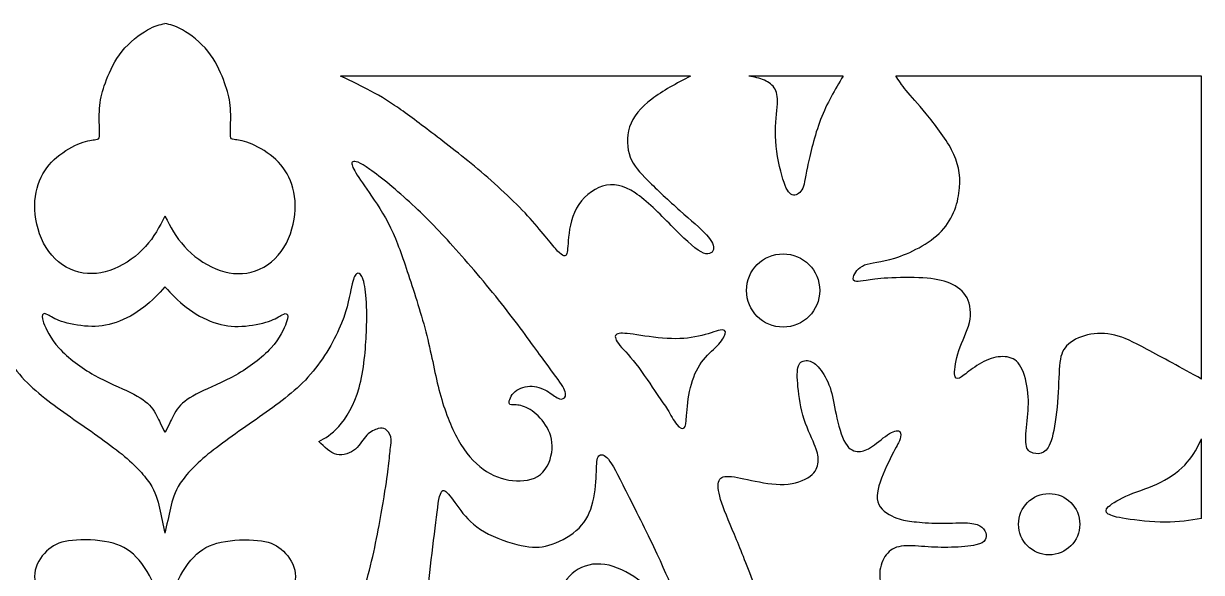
# Model space of a CAD drawing. Header units: millimetres. Extents: x 142 to 455, y 14 to 407.
# Drawn here: x 287.1 to 386.7, y 284.3 to 330.6 of the extents above; entities that cross this region are included whole.
import ezdxf

# ---------------------------------------------------------------- set-up
doc = ezdxf.new("R2010")
doc.units = ezdxf.units.MM
doc.layers.add('Default', color=7, linetype='Continuous')
doc.layers.add('DV1_Layer_1', color=7, linetype='Continuous')

# ---------------------------------------------------------------- blocks, each defined once
blk = doc.blocks.new('SE')
at = {"layer": 'DV1_Layer_1', "color": 7, "linetype": 'Continuous'}
for centre, radius in [((351.329, 308.074), 3.096), ((373.824, 288.326), 2.589)]:
    blk.add_circle(centre, radius, dxfattribs=at)
for points, knots in [([(299.062, 314.342), (298.598, 313.457), (298.133, 312.572), (297.423, 311.786), (296.713, 311.001), (295.756, 310.316), (294.763, 309.909), (293.771, 309.502), (292.743, 309.373), (291.772, 309.616), (290.801, 309.858), (289.887, 310.473), (289.237, 311.365), (288.587, 312.258), (288.202, 313.429), (288.087, 314.499), (287.973, 315.57), (288.13, 316.542), (288.787, 318.155), (289.287, 318.798), (290.558, 319.869), (291.329, 320.297), (292.529, 320.754), (292.957, 320.783), (293.2, 320.819), (293.442, 320.854), (293.557, 320.94), (293.528, 321.54), (293.5, 322.568), (293.485, 323.296), (293.571, 323.946), (293.657, 324.595), (293.842, 325.167), (294.128, 325.895), (294.413, 326.623), (294.799, 327.509), (295.427, 328.28), (296.056, 329.051), (296.927, 329.708), (297.573, 330.079), (298.219, 330.45), (298.641, 330.536), (299.062, 330.621)], [0, 0, 0, 0, 0.058824, 0.058824, 0.058824, 0.117647, 0.117647, 0.117647, 0.176471, 0.176471, 0.176471, 0.235294, 0.235294, 0.235294, 0.294118, 0.294118, 0.294118, 0.352941, 0.352941, 0.411765, 0.411765, 0.470588, 0.470588, 0.529412, 0.529412, 0.529412, 0.588235, 0.647059, 0.647059, 0.705882, 0.705882, 0.705882, 0.764706, 0.764706, 0.764706, 0.823529, 0.823529, 0.823529, 0.882353, 0.882353, 0.882353, 1, 1, 1, 1]), ([(299.062, 314.342), (299.526, 313.457), (299.99, 312.572), (300.701, 311.786), (301.411, 311.001), (302.368, 310.316), (303.36, 309.909), (304.353, 309.502), (305.381, 309.373), (306.352, 309.616), (307.323, 309.858), (308.237, 310.473), (308.887, 311.365), (309.536, 312.258), (309.922, 313.429), (310.036, 314.499), (310.151, 315.57), (309.993, 316.542), (309.337, 318.155), (308.837, 318.798), (307.566, 319.869), (306.795, 320.297), (305.595, 320.754), (305.167, 320.783), (304.924, 320.819), (304.681, 320.854), (304.567, 320.94), (304.596, 321.54), (304.624, 322.568), (304.638, 323.296), (304.553, 323.946), (304.467, 324.595), (304.281, 325.167), (303.996, 325.895), (303.71, 326.623), (303.325, 327.509), (302.696, 328.28), (302.068, 329.051), (301.197, 329.708), (300.551, 330.079), (299.905, 330.45), (299.483, 330.536), (299.062, 330.621)], [0, 0, 0, 0, 0.058824, 0.058824, 0.058824, 0.117647, 0.117647, 0.117647, 0.176471, 0.176471, 0.176471, 0.235294, 0.235294, 0.235294, 0.294118, 0.294118, 0.294118, 0.352941, 0.352941, 0.411765, 0.411765, 0.470588, 0.470588, 0.529412, 0.529412, 0.529412, 0.588235, 0.647059, 0.647059, 0.705882, 0.705882, 0.705882, 0.764706, 0.764706, 0.764706, 0.823529, 0.823529, 0.823529, 0.882353, 0.882353, 0.882353, 1, 1, 1, 1]), ([(343.508, 326.19), (342.323, 325.568), (341.138, 324.946), (340.217, 324.243), (339.296, 323.539), (338.639, 322.753), (338.346, 321.89), (338.053, 321.026), (338.125, 320.083), (338.403, 319.348), (338.682, 318.612), (339.167, 318.084), (339.917, 317.341), (340.667, 316.599), (341.681, 315.642), (342.602, 314.821), (343.523, 314), (344.351, 313.314), (344.851, 312.772), (345.351, 312.229), (345.522, 311.829), (345.436, 311.522), (345.351, 311.215), (345.008, 311.001), (343.766, 311.672), (342.866, 312.558), (341.874, 313.557), (340.881, 314.557), (339.796, 315.671), (338.81, 316.32), (337.825, 316.97), (336.94, 317.156), (336.069, 316.892), (335.198, 316.627), (334.341, 315.913), (333.848, 315.014), (333.355, 314.114), (333.227, 313.029), (333.163, 312.301), (333.098, 311.572), (333.098, 311.201), (332.856, 310.915), (332.613, 311.001), (332.077, 311.608), (331.542, 312.215), (330.714, 313.343), (329.507, 314.621), (328.3, 315.899), (326.715, 317.327), (325.23, 318.562), (323.745, 319.797), (322.36, 320.84), (321.189, 321.725), (320.018, 322.611), (319.061, 323.339), (318.133, 323.939), (317.205, 324.538), (316.305, 325.01), (315.605, 325.364), (314.906, 325.717), (314.406, 325.954), (313.906, 326.19)], [0, 0, 0, 0, 0.045455, 0.045455, 0.045455, 0.090909, 0.090909, 0.090909, 0.136364, 0.136364, 0.136364, 0.181818, 0.181818, 0.181818, 0.227273, 0.227273, 0.227273, 0.272727, 0.272727, 0.272727, 0.318182, 0.318182, 0.318182, 0.363636, 0.363636, 0.409091, 0.409091, 0.409091, 0.454545, 0.454545, 0.454545, 0.5, 0.5, 0.5, 0.545455, 0.545455, 0.545455, 0.590909, 0.590909, 0.590909, 0.636364, 0.636364, 0.681818, 0.681818, 0.681818, 0.727273, 0.727273, 0.727273, 0.772727, 0.772727, 0.772727, 0.818182, 0.818182, 0.818182, 0.863636, 0.863636, 0.863636, 0.909091, 0.909091, 0.909091, 1, 1, 1, 1]), ([(356.403, 326.19), (355.718, 325.04), (355.032, 323.889), (354.504, 322.522), (353.976, 321.154), (353.604, 319.569), (353.39, 318.512), (353.176, 317.456), (353.119, 316.927), (352.919, 316.577), (352.719, 316.227), (352.376, 316.056), (352.091, 316.163), (351.805, 316.27), (351.577, 316.656), (351.32, 317.477), (351.063, 318.298), (350.777, 319.555), (350.706, 320.69), (350.634, 321.825), (350.777, 322.839), (350.827, 323.567), (350.877, 324.296), (350.834, 324.738), (350.649, 325.081), (350.463, 325.424), (350.134, 325.667), (349.742, 325.835), (349.349, 326.003), (348.892, 326.097), (348.435, 326.19)], [0, 0, 0, 0, 0.090909, 0.090909, 0.090909, 0.181818, 0.181818, 0.181818, 0.272727, 0.272727, 0.272727, 0.363636, 0.363636, 0.363636, 0.454545, 0.454545, 0.454545, 0.545455, 0.545455, 0.545455, 0.636364, 0.636364, 0.636364, 0.727273, 0.727273, 0.727273, 0.818182, 0.818182, 0.818182, 1, 1, 1, 1]), ([(386.703, 300.591), (385.014, 301.519), (383.325, 302.447), (382.109, 303.097), (380.894, 303.747), (380.151, 304.118), (379.38, 304.304), (378.609, 304.489), (377.809, 304.489), (377.081, 304.318), (376.353, 304.147), (375.696, 303.804), (375.303, 303.397), (374.91, 302.99), (374.782, 302.519), (374.71, 301.712), (374.639, 300.905), (374.625, 299.762), (374.532, 298.627), (374.439, 297.492), (374.268, 296.364), (374.068, 295.636), (373.868, 294.908), (373.639, 294.579), (373.361, 294.415), (373.082, 294.251), (372.754, 294.251), (372.183, 294.422), (371.94, 294.593), (371.869, 295.064), (371.797, 295.536), (371.897, 296.307), (372.054, 297.835), (372.111, 298.592), (372.033, 299.399), (371.954, 300.205), (371.74, 301.062), (371.44, 301.605), (371.14, 302.147), (370.755, 302.376), (370.283, 302.454), (369.812, 302.533), (369.255, 302.461), (368.706, 302.247), (368.156, 302.033), (367.613, 301.676), (366.771, 301.048), (366.471, 300.776), (366.014, 300.562), (365.857, 300.619), (365.835, 301.033), (365.814, 301.448), (365.928, 302.219), (366.471, 303.789), (366.899, 304.589), (367.078, 305.36), (367.256, 306.131), (367.185, 306.874), (366.885, 307.445), (366.585, 308.016), (366.057, 308.416), (365.436, 308.68), (364.814, 308.945), (364.1, 309.073), (363.158, 309.13), (362.215, 309.187), (361.044, 309.173), (360.18, 309.123), (359.316, 309.073), (358.76, 308.987), (357.96, 308.859), (357.717, 308.816), (357.524, 308.838), (357.332, 308.859), (357.189, 308.945), (357.274, 309.23), (357.36, 309.516), (357.674, 310.001), (358.224, 310.23), (358.774, 310.458), (359.559, 310.43), (360.787, 310.815), (362.015, 311.201), (363.686, 312.001), (364.721, 313.093), (365.757, 314.185), (366.157, 315.571), (366.249, 316.749), (366.342, 317.927), (366.128, 318.898), (365.578, 319.947), (365.029, 320.997), (364.143, 322.125), (362.701, 323.867), (362.144, 324.481), (361.744, 324.971), (361.344, 325.46), (361.101, 325.825), (360.859, 326.19)], [0, 0, 0, 0, 0.027778, 0.027778, 0.027778, 0.055556, 0.055556, 0.055556, 0.083333, 0.083333, 0.083333, 0.111111, 0.111111, 0.111111, 0.138889, 0.138889, 0.138889, 0.166667, 0.166667, 0.166667, 0.194444, 0.194444, 0.194444, 0.222222, 0.222222, 0.222222, 0.25, 0.25, 0.277778, 0.277778, 0.277778, 0.305556, 0.305556, 0.333333, 0.333333, 0.333333, 0.361111, 0.361111, 0.361111, 0.388889, 0.388889, 0.388889, 0.416667, 0.416667, 0.416667, 0.444444, 0.444444, 0.472222, 0.472222, 0.5, 0.5, 0.5, 0.527778, 0.527778, 0.555556, 0.555556, 0.555556, 0.583333, 0.583333, 0.583333, 0.611111, 0.611111, 0.611111, 0.638889, 0.638889, 0.638889, 0.666667, 0.666667, 0.666667, 0.694444, 0.694444, 0.722222, 0.722222, 0.722222, 0.75, 0.75, 0.75, 0.777778, 0.777778, 0.777778, 0.805556, 0.805556, 0.805556, 0.833333, 0.833333, 0.833333, 0.861111, 0.861111, 0.861111, 0.888889, 0.888889, 0.888889, 0.916667, 0.916667, 0.944444, 0.944444, 0.944444, 1, 1, 1, 1]), ([(386.703, 300.591), (386.703, 300.591), (386.703, 326.19), (386.703, 326.19), (360.859, 326.19), (360.859, 326.19)], [0, 0, 0, 0, 0.333333, 0.333333, 1, 1, 1, 1]), ([(323.659, 311.544), (324.973, 310.073), (326.487, 308.288), (327.765, 306.66), (329.043, 305.032), (330.085, 303.561), (330.892, 302.462), (331.699, 301.362), (332.27, 300.634), (332.591, 300.127), (332.913, 299.62), (332.984, 299.334), (332.92, 299.141), (332.856, 298.949), (332.656, 298.849), (332.413, 298.927), (332.17, 299.006), (331.884, 299.263), (331.499, 299.498), (331.114, 299.734), (330.628, 299.948), (330.107, 299.977), (329.585, 300.005), (329.029, 299.848), (328.3, 299.22), (328.129, 298.749), (328.2, 298.349), (328.443, 298.42), (328.764, 298.406), (329.086, 298.392), (329.486, 298.292), (329.935, 298.013), (330.385, 297.735), (330.885, 297.278), (331.249, 296.707), (331.613, 296.135), (331.842, 295.45), (331.792, 294.672), (331.742, 293.894), (331.413, 293.022), (330.806, 292.53), (330.2, 292.037), (329.314, 291.923), (327.586, 292.109), (326.744, 292.408), (325.966, 292.972), (325.187, 293.536), (324.473, 294.365), (323.852, 295.464), (323.231, 296.564), (322.702, 297.935), (321.903, 300.919), (321.631, 302.533), (321.196, 304.261), (320.76, 305.989), (320.161, 307.831), (319.133, 310.944), (318.704, 312.215), (318.14, 313.364), (317.576, 314.514), (316.876, 315.542), (316.319, 316.349), (315.763, 317.156), (315.348, 317.741), (315.106, 318.169), (314.863, 318.598), (314.791, 318.869), (315.106, 319.041), (315.491, 318.941), (317.29, 317.67), (318.704, 316.499), (319.968, 315.335), (321.232, 314.171), (322.346, 313.014), (323.659, 311.544)], [0, 0, 0, 0, 0.035714, 0.035714, 0.035714, 0.071429, 0.071429, 0.071429, 0.107143, 0.107143, 0.107143, 0.142857, 0.142857, 0.142857, 0.178571, 0.178571, 0.178571, 0.214286, 0.214286, 0.214286, 0.25, 0.25, 0.25, 0.285714, 0.285714, 0.321429, 0.321429, 0.357143, 0.357143, 0.357143, 0.392857, 0.392857, 0.392857, 0.428571, 0.428571, 0.428571, 0.464286, 0.464286, 0.464286, 0.5, 0.5, 0.5, 0.535714, 0.535714, 0.571429, 0.571429, 0.571429, 0.607143, 0.607143, 0.607143, 0.642857, 0.642857, 0.678571, 0.678571, 0.678571, 0.714286, 0.714286, 0.75, 0.75, 0.75, 0.785714, 0.785714, 0.785714, 0.821429, 0.821429, 0.821429, 0.857143, 0.857143, 0.892857, 0.892857, 0.928571, 0.928571, 0.928571, 1, 1, 1, 1]), ([(299.062, 279.085), (298.869, 280.37), (298.676, 281.656), (298.28, 282.784), (297.884, 283.912), (297.284, 284.883), (296.634, 285.554), (295.984, 286.225), (295.285, 286.597), (294.321, 286.804), (293.357, 287.011), (292.129, 287.053), (291.229, 286.961), (290.329, 286.868), (289.758, 286.639), (289.237, 286.211), (288.716, 285.783), (288.245, 285.154), (288.095, 284.447), (287.945, 283.74), (288.116, 282.955), (288.287, 282.17), (288.759, 282.669), (289.23, 283.169), (289.894, 283.326), (290.558, 283.483), (291.415, 283.298), (292.571, 282.755), (292.871, 282.398), (293.257, 280.999), (293.342, 279.956), (293.05, 279.035), (292.757, 278.114), (292.086, 277.314), (290.744, 276.129), (290.072, 275.744), (289.13, 275.715), (288.187, 275.686), (286.974, 276.015), (286.003, 276.608), (285.032, 277.2), (284.303, 278.057), (283.618, 279.371), (282.932, 280.684), (282.29, 282.455), (281.776, 284.447), (281.262, 286.439), (280.876, 288.653), (280.626, 290.131), (280.376, 291.609), (280.262, 292.351), (280.183, 293.001), (280.105, 293.651), (280.062, 294.208), (280.012, 294.65), (279.962, 295.093), (279.905, 295.422), (279.976, 295.707), (280.048, 295.993), (280.248, 296.236), (280.605, 296.478), (280.762, 296.478), (281.304, 296.321), (281.69, 296.164), (281.997, 295.843), (282.304, 295.521), (282.533, 295.036), (283.375, 294.322), (283.989, 294.093), (285.089, 294.35), (285.574, 294.836), (286.06, 295.322), (285.517, 295.607), (284.974, 295.893), (283.746, 297.278), (283.061, 298.378), (282.647, 299.848), (282.233, 301.319), (282.09, 303.161), (282.033, 304.561), (281.975, 305.96), (282.004, 306.917), (282.076, 307.666), (282.147, 308.416), (282.261, 308.959), (282.547, 309.544), (282.718, 309.587), (283.018, 309.345), (283.147, 309.059), (283.432, 307.717), (283.589, 306.66), (284.132, 305.31), (284.674, 303.961), (285.603, 302.319), (286.752, 300.991), (287.902, 299.663), (289.273, 298.649), (292.3, 296.521), (293.957, 295.407), (295.199, 294.415), (296.441, 293.422), (297.27, 292.551), (297.769, 291.787), (298.269, 291.023), (298.44, 290.366), (298.601, 289.681), (298.762, 288.996), (298.912, 288.281), (299.062, 287.567)], [0, 0, 0, 0, 0.02439, 0.02439, 0.02439, 0.04878, 0.04878, 0.04878, 0.073171, 0.073171, 0.073171, 0.097561, 0.097561, 0.097561, 0.121951, 0.121951, 0.121951, 0.146341, 0.146341, 0.146341, 0.170732, 0.170732, 0.170732, 0.195122, 0.195122, 0.195122, 0.219512, 0.219512, 0.243902, 0.243902, 0.268293, 0.268293, 0.268293, 0.292683, 0.292683, 0.317073, 0.317073, 0.317073, 0.341463, 0.341463, 0.341463, 0.365854, 0.365854, 0.365854, 0.390244, 0.390244, 0.390244, 0.414634, 0.414634, 0.414634, 0.439024, 0.439024, 0.439024, 0.463415, 0.463415, 0.463415, 0.487805, 0.487805, 0.487805, 0.512195, 0.512195, 0.536585, 0.536585, 0.560976, 0.560976, 0.560976, 0.585366, 0.585366, 0.609756, 0.609756, 0.634146, 0.634146, 0.634146, 0.658537, 0.658537, 0.682927, 0.682927, 0.682927, 0.707317, 0.707317, 0.707317, 0.731707, 0.731707, 0.731707, 0.756098, 0.756098, 0.780488, 0.780488, 0.804878, 0.804878, 0.829268, 0.829268, 0.829268, 0.853659, 0.853659, 0.853659, 0.878049, 0.878049, 0.902439, 0.902439, 0.902439, 0.926829, 0.926829, 0.926829, 0.95122, 0.95122, 0.95122, 1, 1, 1, 1]), ([(299.062, 279.085), (299.255, 280.37), (299.448, 281.656), (299.844, 282.784), (300.24, 283.912), (300.84, 284.883), (301.489, 285.554), (302.139, 286.225), (302.839, 286.597), (303.803, 286.804), (304.767, 287.011), (305.995, 287.053), (306.895, 286.961), (307.794, 286.868), (308.365, 286.639), (308.887, 286.211), (309.408, 285.783), (309.879, 285.154), (310.029, 284.447), (310.179, 283.74), (310.008, 282.955), (309.836, 282.17), (309.365, 282.669), (308.894, 283.169), (308.23, 283.326), (307.566, 283.483), (306.709, 283.298), (305.552, 282.755), (305.252, 282.398), (304.867, 280.999), (304.781, 279.956), (305.074, 279.035), (305.366, 278.114), (306.038, 277.314), (307.38, 276.129), (308.051, 275.744), (308.994, 275.715), (309.936, 275.686), (311.15, 276.015), (312.121, 276.608), (313.092, 277.2), (313.82, 278.057), (314.506, 279.371), (315.191, 280.684), (315.834, 282.455), (316.348, 284.447), (316.862, 286.439), (317.248, 288.653), (317.497, 290.131), (317.747, 291.609), (317.862, 292.351), (317.94, 293.001), (318.019, 293.651), (318.062, 294.208), (318.111, 294.65), (318.161, 295.093), (318.219, 295.422), (318.147, 295.707), (318.076, 295.993), (317.876, 296.236), (317.519, 296.478), (317.362, 296.478), (316.819, 296.321), (316.434, 296.164), (316.127, 295.843), (315.82, 295.521), (315.591, 295.036), (314.749, 294.322), (314.134, 294.093), (313.035, 294.35), (312.549, 294.836), (312.064, 295.322), (312.606, 295.607), (313.149, 295.893), (314.377, 297.278), (315.063, 298.378), (315.477, 299.848), (315.891, 301.319), (316.034, 303.161), (316.091, 304.561), (316.148, 305.96), (316.119, 306.917), (316.048, 307.666), (315.977, 308.416), (315.862, 308.959), (315.577, 309.544), (315.405, 309.587), (315.106, 309.345), (314.977, 309.059), (314.692, 307.717), (314.534, 306.66), (313.992, 305.31), (313.449, 303.961), (312.521, 302.319), (311.371, 300.991), (310.222, 299.663), (308.851, 298.649), (305.824, 296.521), (304.167, 295.407), (302.925, 294.415), (301.682, 293.422), (300.854, 292.551), (300.354, 291.787), (299.855, 291.023), (299.683, 290.366), (299.523, 289.681), (299.362, 288.996), (299.212, 288.281), (299.062, 287.567)], [0, 0, 0, 0, 0.02439, 0.02439, 0.02439, 0.04878, 0.04878, 0.04878, 0.073171, 0.073171, 0.073171, 0.097561, 0.097561, 0.097561, 0.121951, 0.121951, 0.121951, 0.146341, 0.146341, 0.146341, 0.170732, 0.170732, 0.170732, 0.195122, 0.195122, 0.195122, 0.219512, 0.219512, 0.243902, 0.243902, 0.268293, 0.268293, 0.268293, 0.292683, 0.292683, 0.317073, 0.317073, 0.317073, 0.341463, 0.341463, 0.341463, 0.365854, 0.365854, 0.365854, 0.390244, 0.390244, 0.390244, 0.414634, 0.414634, 0.414634, 0.439024, 0.439024, 0.439024, 0.463415, 0.463415, 0.463415, 0.487805, 0.487805, 0.487805, 0.512195, 0.512195, 0.536585, 0.536585, 0.560976, 0.560976, 0.560976, 0.585366, 0.585366, 0.609756, 0.609756, 0.634146, 0.634146, 0.634146, 0.658537, 0.658537, 0.682927, 0.682927, 0.682927, 0.707317, 0.707317, 0.707317, 0.731707, 0.731707, 0.731707, 0.756098, 0.756098, 0.780488, 0.780488, 0.804878, 0.804878, 0.829268, 0.829268, 0.829268, 0.853659, 0.853659, 0.853659, 0.878049, 0.878049, 0.902439, 0.902439, 0.902439, 0.926829, 0.926829, 0.926829, 0.95122, 0.95122, 0.95122, 1, 1, 1, 1]), ([(299.062, 308.388), (298.512, 307.788), (297.962, 307.188), (296.57, 306.117), (295.727, 305.646), (294.128, 305.089), (293.371, 305.003), (291.757, 305.089), (290.901, 305.26), (290.308, 305.46), (289.715, 305.66), (289.387, 305.889), (288.944, 306.131), (288.83, 306.146), (288.751, 306.075), (288.673, 306.003), (288.63, 305.846), (288.801, 305.353), (288.973, 304.861), (289.358, 304.032), (290.858, 302.376), (291.972, 301.548), (293.085, 300.919), (294.199, 300.291), (295.313, 299.863), (296.969, 299.049), (297.512, 298.663), (298.269, 297.763), (298.483, 297.249), (298.651, 296.885), (298.819, 296.521), (298.94, 296.307), (299.062, 296.093)], [0, 0, 0, 0, 0.071429, 0.071429, 0.142857, 0.142857, 0.214286, 0.214286, 0.285714, 0.285714, 0.285714, 0.357143, 0.357143, 0.428571, 0.428571, 0.428571, 0.5, 0.5, 0.5, 0.571429, 0.571429, 0.642857, 0.642857, 0.642857, 0.714286, 0.714286, 0.785714, 0.785714, 0.857143, 0.857143, 0.857143, 1, 1, 1, 1]), ([(299.062, 308.388), (299.612, 307.788), (300.162, 307.188), (301.554, 306.117), (302.396, 305.646), (303.996, 305.089), (304.753, 305.003), (306.366, 305.089), (307.223, 305.26), (307.816, 305.46), (308.408, 305.66), (308.737, 305.889), (309.179, 306.131), (309.294, 306.146), (309.372, 306.075), (309.451, 306.003), (309.494, 305.846), (309.322, 305.353), (309.151, 304.861), (308.765, 304.032), (307.266, 302.376), (306.152, 301.548), (305.038, 300.919), (303.924, 300.291), (302.81, 299.863), (301.154, 299.049), (300.611, 298.663), (299.855, 297.763), (299.64, 297.249), (299.473, 296.885), (299.305, 296.521), (299.183, 296.307), (299.062, 296.093)], [0, 0, 0, 0, 0.071429, 0.071429, 0.142857, 0.142857, 0.214286, 0.214286, 0.285714, 0.285714, 0.285714, 0.357143, 0.357143, 0.428571, 0.428571, 0.428571, 0.5, 0.5, 0.5, 0.571429, 0.571429, 0.642857, 0.642857, 0.642857, 0.714286, 0.714286, 0.785714, 0.785714, 0.857143, 0.857143, 0.857143, 1, 1, 1, 1]), ([(340.631, 299.355), (340.181, 300.02), (339.51, 301.076), (338.889, 301.869), (338.268, 302.661), (337.696, 303.19), (337.397, 303.59), (337.097, 303.989), (337.068, 304.261), (337.268, 304.382), (337.468, 304.504), (337.896, 304.475), (338.66, 304.368), (339.424, 304.261), (340.524, 304.075), (341.516, 304.018), (342.509, 303.961), (343.394, 304.032), (344.173, 304.204), (344.951, 304.375), (345.622, 304.646), (346.007, 304.718), (346.393, 304.789), (346.493, 304.661), (346.365, 304.161), (346.136, 303.789), (345.379, 303.004), (344.851, 302.59), (344.43, 302.012), (344.008, 301.433), (343.694, 300.691), (343.494, 299.863), (343.294, 299.034), (343.209, 298.12), (343.159, 297.506), (343.109, 296.892), (343.094, 296.578), (342.966, 296.464), (342.837, 296.35), (342.594, 296.435), (342.338, 296.749), (342.081, 297.064), (341.809, 297.606), (341.559, 298.013), (341.309, 298.42), (341.081, 298.692), (340.631, 299.355)], [0, 0, 0, 0, 0.058824, 0.058824, 0.058824, 0.117647, 0.117647, 0.117647, 0.176471, 0.176471, 0.176471, 0.235294, 0.235294, 0.235294, 0.294118, 0.294118, 0.294118, 0.352941, 0.352941, 0.352941, 0.411765, 0.411765, 0.411765, 0.470588, 0.470588, 0.529412, 0.529412, 0.588235, 0.588235, 0.588235, 0.647059, 0.647059, 0.647059, 0.705882, 0.705882, 0.705882, 0.764706, 0.764706, 0.764706, 0.823529, 0.823529, 0.823529, 0.882353, 0.882353, 0.882353, 1, 1, 1, 1]), ([(349.113, 282.605), (349.806, 280.727), (350.663, 278.3), (352.334, 273.016), (353.147, 270.16), (354.047, 267.276), (354.133, 267.247), (354.711, 267.24), (355.289, 267.233), (356.36, 267.247), (357.16, 267.268), (357.96, 267.29), (358.488, 267.319), (358.709, 267.526), (358.931, 267.733), (358.76, 268.504), (357.903, 269.96), (357.717, 270.446), (357.531, 270.931), (357.589, 271.174), (357.731, 271.302), (357.874, 271.431), (358.103, 271.445), (359.673, 271.317), (361.016, 271.174), (361.737, 271.138), (362.458, 271.103), (362.558, 271.174), (362.437, 271.567), (362.315, 271.959), (361.973, 272.674), (361.544, 274.144), (361.458, 274.901), (361.715, 276.172), (362.058, 276.686), (362.265, 276.972), (362.472, 277.257), (362.544, 277.314), (362.579, 277.429), (362.615, 277.543), (362.615, 277.714), (362.322, 278.128), (362.03, 278.542), (361.444, 279.199), (360.973, 279.942), (360.502, 280.684), (360.145, 281.513), (359.888, 282.248), (359.631, 282.984), (359.473, 283.626), (359.531, 284.811), (359.745, 285.354), (360.052, 285.747), (360.359, 286.139), (360.759, 286.382), (361.316, 286.468), (361.872, 286.554), (362.587, 286.482), (363.315, 286.432), (364.043, 286.382), (364.786, 286.354), (365.557, 286.375), (366.328, 286.396), (367.128, 286.468), (367.62, 286.575), (368.113, 286.682), (368.299, 286.825), (368.406, 287.003), (368.513, 287.182), (368.541, 287.396), (368.399, 287.825), (368.227, 288.039), (367.685, 288.339), (367.313, 288.424), (366.706, 288.438), (366.1, 288.453), (365.257, 288.396), (364.471, 288.403), (363.686, 288.41), (362.958, 288.482), (361.858, 288.596), (361.487, 288.638), (360.402, 289.052), (359.688, 289.424), (359.145, 290.566), (359.316, 291.337), (359.987, 293.094), (360.488, 294.079), (361.073, 295.193), (361.159, 295.322), (361.287, 295.736), (361.373, 296.307), (360.773, 296.25), (360.338, 295.986), (359.902, 295.721), (359.331, 295.221), (358.881, 294.907), (358.431, 294.593), (358.103, 294.465), (357.36, 294.465), (356.946, 294.593), (356.603, 295.164), (356.261, 295.736), (355.989, 296.75), (355.618, 298.492), (355.518, 299.22), (355.297, 299.87), (355.075, 300.519), (354.733, 301.091), (354.418, 301.476), (354.104, 301.862), (353.819, 302.062), (353.19, 302.19), (352.848, 302.119), (352.676, 301.819), (352.505, 301.519), (352.505, 300.991), (352.619, 299.463), (352.733, 298.463), (353.276, 296.592), (353.704, 295.721), (353.961, 295.1), (354.218, 294.479), (354.304, 294.108), (354.297, 293.715), (354.29, 293.322), (354.19, 292.908), (353.776, 292.53), (353.362, 292.151), (352.633, 291.809), (350.891, 291.623), (349.877, 291.78), (348.978, 291.959), (348.078, 292.137), (347.293, 292.337), (346.764, 292.366), (346.236, 292.394), (345.965, 292.251), (345.872, 291.887), (345.779, 291.523), (345.865, 290.937), (346.422, 289.281), (346.893, 288.21), (347.393, 287.011), (347.892, 285.811), (348.421, 284.483), (349.113, 282.605)], [0, 0, 0, 0, 0.017241, 0.017241, 0.034483, 0.034483, 0.051724, 0.051724, 0.051724, 0.068966, 0.068966, 0.068966, 0.086207, 0.086207, 0.086207, 0.103448, 0.12069, 0.12069, 0.12069, 0.137931, 0.137931, 0.137931, 0.155172, 0.155172, 0.172414, 0.172414, 0.172414, 0.189655, 0.189655, 0.189655, 0.206897, 0.206897, 0.224138, 0.224138, 0.241379, 0.241379, 0.241379, 0.258621, 0.258621, 0.258621, 0.275862, 0.275862, 0.275862, 0.293103, 0.293103, 0.293103, 0.310345, 0.310345, 0.310345, 0.327586, 0.327586, 0.344828, 0.344828, 0.344828, 0.362069, 0.362069, 0.362069, 0.37931, 0.37931, 0.37931, 0.396552, 0.396552, 0.396552, 0.413793, 0.413793, 0.413793, 0.431034, 0.431034, 0.431034, 0.448276, 0.448276, 0.465517, 0.465517, 0.482759, 0.482759, 0.482759, 0.5, 0.5, 0.5, 0.517241, 0.517241, 0.534483, 0.534483, 0.551724, 0.551724, 0.568966, 0.568966, 0.586207, 0.586207, 0.603448, 0.603448, 0.62069, 0.637931, 0.637931, 0.637931, 0.655172, 0.655172, 0.655172, 0.672414, 0.672414, 0.689655, 0.689655, 0.689655, 0.706897, 0.706897, 0.724138, 0.724138, 0.724138, 0.741379, 0.741379, 0.741379, 0.758621, 0.758621, 0.775862, 0.775862, 0.775862, 0.793103, 0.793103, 0.810345, 0.810345, 0.827586, 0.827586, 0.827586, 0.844828, 0.844828, 0.844828, 0.862069, 0.862069, 0.862069, 0.87931, 0.87931, 0.896552, 0.896552, 0.896552, 0.913793, 0.913793, 0.913793, 0.931034, 0.931034, 0.931034, 0.948276, 0.948276, 0.965517, 0.965517, 0.965517, 1, 1, 1, 1]), ([(386.703, 288.81), (385.743, 288.653), (384.782, 288.496), (382.507, 288.496), (381.193, 288.653), (379.466, 288.924), (379.051, 289.038), (378.823, 289.188), (378.594, 289.338), (378.552, 289.524), (378.851, 289.809), (379.151, 290.095), (379.794, 290.481), (381.407, 291.152), (382.379, 291.437), (384.149, 292.323), (384.949, 292.922), (385.508, 293.558), (386.067, 294.193), (386.385, 294.865), (386.703, 295.536)], [0, 0, 0, 0, 0.111111, 0.111111, 0.222222, 0.222222, 0.333333, 0.333333, 0.333333, 0.444444, 0.444444, 0.444444, 0.555556, 0.555556, 0.666667, 0.666667, 0.777778, 0.777778, 0.777778, 1, 1, 1, 1]), ([(321.56, 277.293), (321.846, 276.201), (322.331, 274.773), (323.167, 273.516), (324.002, 272.259), (325.187, 271.174), (326.215, 270.374), (327.244, 269.575), (328.115, 269.061), (329.228, 268.789), (330.342, 268.518), (331.699, 268.489), (332.898, 268.703), (334.098, 268.918), (335.14, 269.375), (336.754, 270.845), (337.325, 271.86), (337.725, 272.823), (338.125, 273.787), (338.353, 274.701), (338.411, 275.579), (338.468, 276.458), (338.353, 277.3), (337.682, 278.899), (337.125, 279.656), (336.411, 280.185), (335.697, 280.713), (334.826, 281.013), (334.084, 280.963), (333.341, 280.913), (332.727, 280.513), (332.113, 280.113), (332.127, 280.956), (332.142, 281.798), (332.427, 282.584), (332.713, 283.369), (333.27, 284.097), (334.005, 284.526), (334.741, 284.954), (335.655, 285.083), (337.568, 284.626), (338.568, 284.04), (339.296, 283.476), (340.024, 282.912), (340.481, 282.369), (341.224, 281.57), (341.509, 281.313), (341.738, 281.177), (341.966, 281.042), (342.309, 281.013), (342.309, 281.813), (341.666, 283.64), (341.024, 285.069), (340.217, 286.746), (339.41, 288.424), (338.439, 290.352), (337.775, 291.651), (337.111, 292.951), (336.754, 293.622), (336.433, 293.951), (336.112, 294.279), (335.826, 294.265), (335.69, 294.008), (335.554, 293.751), (335.569, 293.251), (335.533, 292.501), (335.497, 291.752), (335.412, 290.752), (334.912, 289.053), (334.498, 288.353), (333.184, 287.211), (332.284, 286.768), (331.52, 286.547), (330.757, 286.325), (330.128, 286.325), (329.186, 286.532), (328.243, 286.739), (326.986, 287.153), (326.066, 287.682), (325.145, 288.21), (324.559, 288.853), (323.588, 290.095), (323.202, 290.695), (322.917, 290.987), (322.631, 291.28), (322.445, 291.266), (322.288, 290.659), (322.131, 290.052), (322.003, 288.853), (321.839, 287.475), (321.674, 286.097), (321.474, 284.54), (321.346, 283.248), (321.217, 281.955), (321.16, 280.927), (321.174, 280.035), (321.189, 279.142), (321.275, 278.385), (321.56, 277.293)], [0, 0, 0, 0, 0.027027, 0.027027, 0.027027, 0.054054, 0.054054, 0.054054, 0.081081, 0.081081, 0.081081, 0.108108, 0.108108, 0.108108, 0.135135, 0.135135, 0.162162, 0.162162, 0.162162, 0.189189, 0.189189, 0.189189, 0.216216, 0.216216, 0.243243, 0.243243, 0.243243, 0.27027, 0.27027, 0.27027, 0.297297, 0.297297, 0.297297, 0.324324, 0.324324, 0.324324, 0.351351, 0.351351, 0.351351, 0.378378, 0.378378, 0.405405, 0.405405, 0.405405, 0.432432, 0.432432, 0.459459, 0.459459, 0.459459, 0.486486, 0.513514, 0.513514, 0.540541, 0.540541, 0.540541, 0.567568, 0.567568, 0.567568, 0.594595, 0.594595, 0.594595, 0.621622, 0.621622, 0.621622, 0.648649, 0.648649, 0.648649, 0.675676, 0.675676, 0.702703, 0.702703, 0.72973, 0.72973, 0.72973, 0.756757, 0.756757, 0.756757, 0.783784, 0.783784, 0.783784, 0.810811, 0.810811, 0.837838, 0.837838, 0.837838, 0.864865, 0.864865, 0.864865, 0.891892, 0.891892, 0.891892, 0.918919, 0.918919, 0.918919, 0.945946, 0.945946, 0.945946, 1, 1, 1, 1])]:
    blk.add_open_spline(points, degree=3, knots=knots, dxfattribs=at)
for points in [[(343.508, 326.19), (343.508, 326.19), (313.906, 326.19), (313.906, 326.19)], [(356.403, 326.19), (356.403, 326.19), (348.435, 326.19), (348.435, 326.19)], [(386.703, 288.81), (386.703, 288.81), (386.703, 295.536), (386.703, 295.536)]]:
    blk.add_open_spline(points, degree=3, dxfattribs=at)

msp = doc.modelspace()

# ---------------------------------------------------------------- block references
at = {"layer": 'Default'}
msp.add_blockref('SE', (0, 0), dxfattribs=at)

doc.saveas('drawing.dxf')
